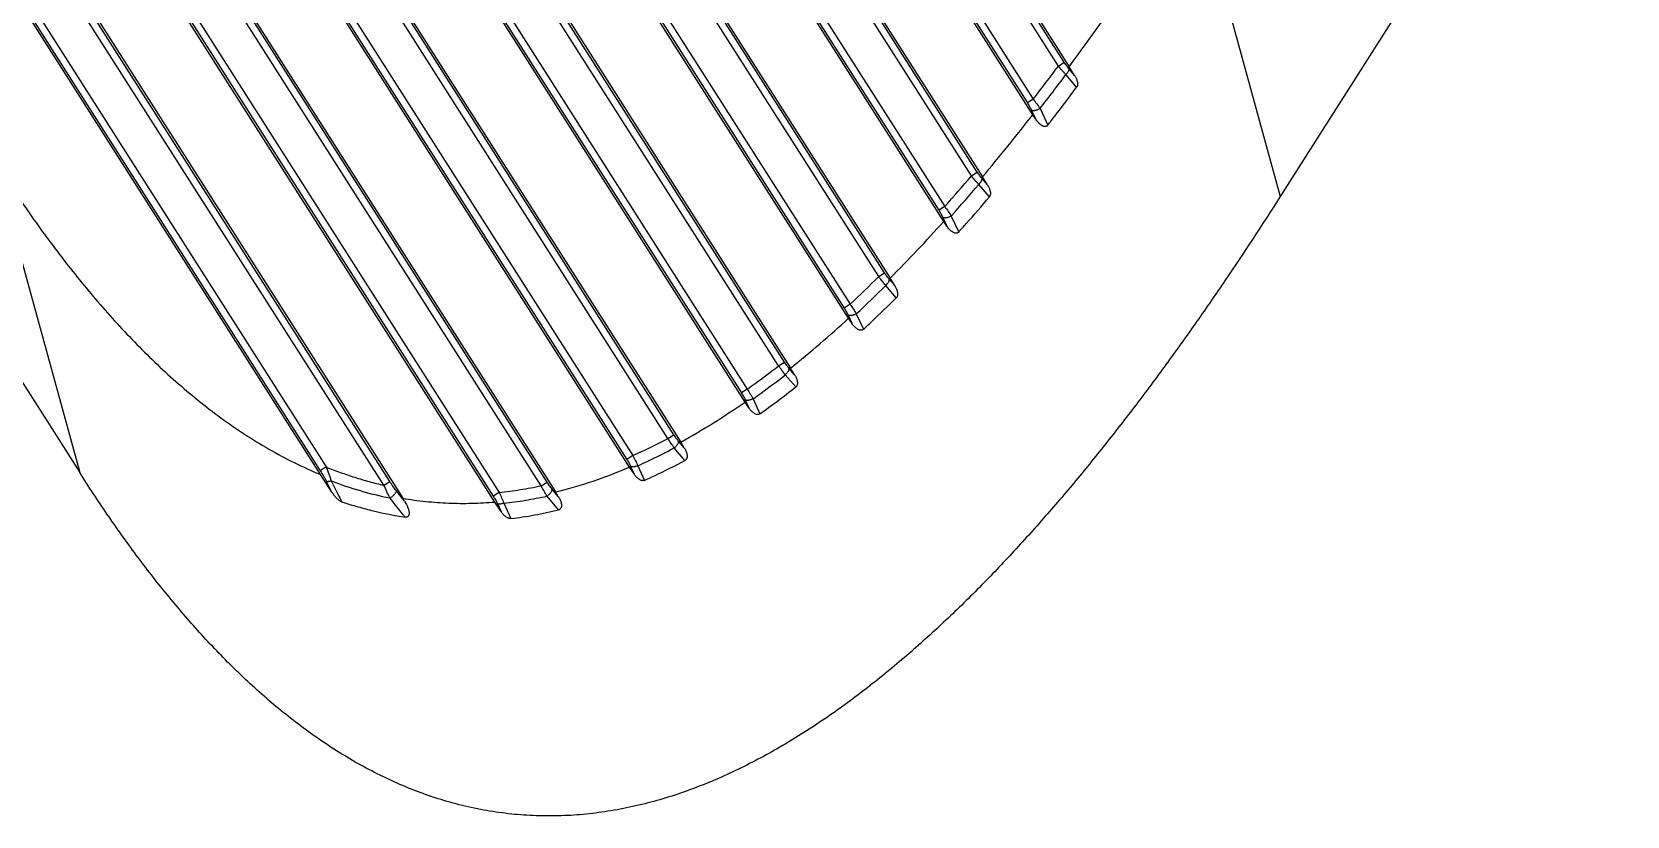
# Model space of a CAD drawing. Header units: millimetres. Extents: x 3299 to 14264, y 1863 to 5555.
# Drawn here: x 4610.6 to 4676.9, y 2593.9 to 2626.5 of the extents above; entities that cross this region are included whole.
import ezdxf

# ---------------------------------------------------------------- set-up
doc = ezdxf.new("R2010")
doc.units = ezdxf.units.MM

msp = doc.modelspace()

# ---------------------------------------------------------------- linework, layer by layer
at = {"color": 7, "linetype": 'Continuous'}
for p, q in [((4493.33354, 2795.38255), (4612.58933, 2608.18846)), ((4576.32529, 2681.42311), (4622.83188, 2608.42239)), ((4625.23831, 2607.66321), (4578.24807, 2681.42311)), ((4582.84658, 2681.42311), (4630.02515, 2607.36759)), ((4631.77398, 2607.64063), (4584.76936, 2681.42311)), ((4589.36787, 2681.42311), (4635.57506, 2608.89235)), ((4637.04285, 2609.60654), (4591.29065, 2681.42311)), ((4595.88916, 2681.42311), (4640.33714, 2611.65376)), ((4641.63988, 2612.62703), (4597.81194, 2681.42311)), ((4602.41045, 2681.42311), (4644.61202, 2615.17991)), ((4645.80287, 2616.32882), (4604.33323, 2681.42311)), ((4608.93174, 2681.42311), (4648.54671, 2619.24006)), ((4649.65525, 2620.51816), (4610.85452, 2681.42311)), ((4615.45303, 2681.42311), (4652.22623, 2623.70075)), ((4653.27094, 2625.07903), (4617.37581, 2681.42311)), ((4576.26502, 2680.9784), (4622.58748, 2608.26669)), ((4625.48271, 2607.8189), (4578.87497, 2680.9784)), ((4582.78631, 2680.9784), (4629.78076, 2607.21189)), ((4632.01838, 2607.79633), (4585.39626, 2680.9784)), ((4589.3076, 2680.9784), (4635.33067, 2608.73665)), ((4637.28725, 2609.76223), (4591.91755, 2680.9784)), ((4595.82889, 2680.9784), (4640.09274, 2611.49806)), ((4641.88427, 2612.78272), (4598.43884, 2680.9784)), ((4602.35018, 2680.9784), (4644.36763, 2615.02421)), ((4646.04726, 2616.48452), (4604.96013, 2680.9784)), ((4608.87146, 2680.9784), (4648.30231, 2619.08437)), ((4649.89965, 2620.67385), (4611.48142, 2680.9784)), ((4615.39275, 2680.9784), (4651.98183, 2623.54506)), ((4653.51534, 2625.23473), (4618.00271, 2680.9784)), ((4622.60009, 2608.10845), (4576.53057, 2680.42311)), ((4579.31694, 2680.42311), (4626.01592, 2607.12039)), ((4629.84895, 2606.96639), (4583.05186, 2680.42311)), ((4585.83823, 2680.42311), (4632.36983, 2607.38312)), ((4635.44558, 2608.41781), (4589.57315, 2680.42311)), ((4592.35952, 2680.42311), (4637.57065, 2609.45585)), ((4640.24468, 2611.12111), (4596.09444, 2680.42311)), ((4598.8808, 2680.42311), (4642.13353, 2612.52992)), ((4644.5487, 2614.60153), (4602.61573, 2680.42311)), ((4605.40209, 2680.42311), (4646.27621, 2616.2636)), ((4648.50674, 2618.62502), (4609.13702, 2680.42311)), ((4611.92338, 2680.42311), (4650.11507, 2620.47417)), ((4652.20538, 2623.0557), (4615.65831, 2680.42311)), ((4618.44467, 2680.42311), (4653.72102, 2625.05033)), ((4683.66255, 2652.89524), (4662.48932, 2619.65992)), ((4658.92107, 2632.6472), (4662.48932, 2619.65992)), ((4653.27094, 2625.07903), (4653.51534, 2625.23473)), ((4653.94426, 2624.69066), (4653.72102, 2625.05033)), ((4654.02918, 2624.19438), (4653.58114, 2624.7229)), ((4653.94426, 2624.69066), (4653.71456, 2624.96142)), ((4652.22623, 2623.70075), (4651.98183, 2623.54506)), ((4652.15275, 2623.23726), (4652.32655, 2622.87033)), ((4652.32655, 2622.87033), (4652.20539, 2623.05567)), ((4652.50678, 2623.30812), (4652.83008, 2622.62431)), ((4609.02108, 2621.17574), (4612.58933, 2608.18846)), ((4649.65525, 2620.51816), (4649.89965, 2620.67385)), ((4650.324, 2620.13775), (4650.09649, 2620.4046)), ((4650.324, 2620.13775), (4650.11507, 2620.47417)), ((4650.40039, 2619.6396), (4649.958, 2620.15889)), ((4648.54671, 2619.24006), (4648.30231, 2619.08437)), ((4648.46892, 2618.78302), (4648.63434, 2618.42969)), ((4648.63434, 2618.42969), (4648.50675, 2618.62501)), ((4648.81725, 2618.84619), (4649.12702, 2618.18307)), ((4645.80287, 2616.32882), (4646.04726, 2616.48452)), ((4646.53367, 2615.45265), (4646.09591, 2615.96417)), ((4646.46801, 2615.95499), (4646.24199, 2616.21893)), ((4646.46801, 2615.95499), (4646.27621, 2616.2636)), ((4644.61202, 2615.17991), (4644.36763, 2615.02421)), ((4644.52978, 2614.72949), (4644.68624, 2614.39079)), ((4644.68624, 2614.39079), (4644.54871, 2614.60152)), ((4644.86946, 2614.78296), (4645.16483, 2614.14191)), ((4641.63988, 2612.62703), (4641.88427, 2612.78272)), ((4642.30445, 2612.25516), (4642.07803, 2612.51904)), ((4642.30445, 2612.25516), (4642.13353, 2612.52992)), ((4642.35627, 2611.7444), (4641.91993, 2612.25288)), ((4640.33714, 2611.65376), (4640.09274, 2611.49806)), ((4640.39883, 2610.88469), (4640.24468, 2611.12111)), ((4640.25115, 2611.20885), (4640.39883, 2610.88469)), ((4640.57684, 2611.25013), (4640.85853, 2610.63029)), ((4637.04285, 2609.60654), (4637.28725, 2609.76223)), ((4637.74952, 2608.69554), (4637.30531, 2609.21474)), ((4637.71573, 2609.22289), (4637.48366, 2609.49471)), ((4637.71573, 2609.22289), (4637.57065, 2609.45585)), ((4635.57506, 2608.89235), (4635.33067, 2608.73665)), ((4635.48894, 2608.44734), (4635.63073, 2608.13344)), ((4635.79063, 2608.47436), (4636.06513, 2607.86657)), ((4622.83188, 2608.42239), (4622.58748, 2608.26669)), ((4623.07213, 2607.37914), (4622.60009, 2608.10845)), ((4625.23831, 2607.66321), (4625.48271, 2607.8189)), ((4631.77398, 2607.64063), (4632.01838, 2607.79633)), ((4635.63073, 2608.13344), (4635.44558, 2608.41781)), ((4626.09745, 2606.99007), (4626.01592, 2607.12039)), ((4630.02515, 2607.36759), (4629.78076, 2607.21189)), ((4632.49647, 2606.63919), (4632.0157, 2607.21223)), ((4632.48352, 2607.20089), (4632.22969, 2607.50556)), ((4632.48352, 2607.20089), (4632.36983, 2607.38312)), ((4630.10303, 2606.57532), (4629.84895, 2606.96639)), ((4629.95374, 2606.8995), (4630.10303, 2606.57532)), ((4630.21334, 2606.91519), (4630.50872, 2606.27791))]:
    msp.add_line(p, q, dxfattribs=at)
for centre, radius, start, end in [((4571.54244, 2685.94294), 101.90173, 322.3521983, 323.3246344), ((4571.82475, 2685.69175), 101.9868, 322.2886791, 323.286705), ((4591.81593, 2669.56478), 75.83507, 318.4244251, 319.7027049), ((4592.0838, 2669.29992), 75.92275, 318.3529252, 319.6653859), ((4607.67249, 2654.65931), 54.06619, 313.096416, 314.8500473), ((4607.835, 2654.46343), 54.2779, 313.0245685, 314.8220915), ((4466.6004, 2527.81459), 175.53894, 26.9529532, 27.1137285)]:
    msp.add_arc(centre, radius, start, end, dxfattribs=at)
for points, knots in [([(4653.72102, 2625.05033), (4654.05771, 2625.50471), (4654.72395, 2626.41876), (4655.37684, 2627.34239), (4655.70014, 2627.80639)], [0, 0, 0, 0, 0.49999971, 1, 1, 1, 1]), ([(4653.58114, 2624.7229), (4653.55511, 2624.74975), (4653.50272, 2624.8055), (4653.39792, 2624.92306), (4653.32127, 2625.01558), (4653.27094, 2625.07903)], [0, 0, 0, 0, 0.23743892, 0.48569749, 1, 1, 1, 1]), ([(4653.71456, 2624.96142), (4653.67909, 2625.00323), (4653.60984, 2625.09243), (4653.54648, 2625.18584), (4653.51534, 2625.23473)], [0, 0, 0, 0, 0.48611631, 1, 1, 1, 1]), ([(4653.58114, 2624.7229), (4653.60197, 2624.74234), (4653.63085, 2624.77293), (4653.66355, 2624.81651), (4653.68348, 2624.8483), (4653.69894, 2624.87918), (4653.70959, 2624.90856), (4653.7152, 2624.93585), (4653.71548, 2624.95335), (4653.71456, 2624.96142)], [0, 0, 0, 0, 0.30405078, 0.44699504, 0.58086775, 0.70391202, 0.81487896, 0.91339623, 1, 1, 1, 1]), ([(4653.94426, 2624.69066), (4653.95588, 2624.67194), (4653.97803, 2624.6338), (4654.00754, 2624.57459), (4654.03271, 2624.51338), (4654.05261, 2624.45022), (4654.06579, 2624.3853), (4654.06923, 2624.33001), (4654.06549, 2624.28599), (4654.05871, 2624.25349), (4654.04716, 2624.22233), (4654.03579, 2624.20321), (4654.02918, 2624.19438)], [0, 0, 0, 0, 0.12495207, 0.2499151, 0.37487773, 0.4998475, 0.6248167, 0.74976357, 0.81231319, 0.87486261, 0.93743992, 1, 1, 1, 1]), ([(4652.22623, 2623.70075), (4652.27727, 2623.63581), (4652.37388, 2623.50707), (4652.4645, 2623.37403), (4652.50678, 2623.30812)], [0, 0, 0, 0, 0.51335646, 1, 1, 1, 1]), ([(4652.83008, 2622.62431), (4652.92823, 2622.75024), (4653.33178, 2623.27064), (4653.73021, 2623.79501), (4654.02918, 2624.19437)], [0, 0, 0, 0, 0.24244702, 1, 1, 1, 1]), ([(4650.11507, 2620.47417), (4650.47174, 2620.89761), (4651.17642, 2621.75183), (4651.86491, 2622.61912), (4652.20538, 2623.0557)], [0, 0, 0, 0, 0.49999943, 1, 1, 1, 1]), ([(4651.98183, 2623.54506), (4652.01414, 2623.49434), (4652.07425, 2623.39339), (4652.12823, 2623.28902), (4652.15275, 2623.23726)], [0, 0, 0, 0, 0.51217417, 1, 1, 1, 1]), ([(4652.50678, 2623.30812), (4652.49083, 2623.29873), (4652.45807, 2623.28119), (4652.40744, 2623.25897), (4652.35649, 2623.24126), (4652.30694, 2623.22868), (4652.26048, 2623.22162), (4652.21859, 2623.22032), (4652.18264, 2623.2248), (4652.16152, 2623.23232), (4652.15275, 2623.23726)], [0, 0, 0, 0, 0.14905367, 0.29869452, 0.44460668, 0.58278085, 0.70960171, 0.8222187, 0.91896943, 1, 1, 1, 1]), ([(4652.83008, 2622.62431), (4652.82183, 2622.61372), (4652.80285, 2622.59427), (4652.76737, 2622.57405), (4652.72756, 2622.56509), (4652.687, 2622.56656), (4652.64766, 2622.57593), (4652.61023, 2622.59101), (4652.5748, 2622.61025), (4652.53013, 2622.64004), (4652.47863, 2622.68329), (4652.42278, 2622.74134), (4652.37202, 2622.80388), (4652.34123, 2622.84787), (4652.32655, 2622.87033)], [0, 0, 0, 0, 0.06255462, 0.12508685, 0.1875953, 0.25009986, 0.31260926, 0.37511624, 0.43762009, 0.50012377, 0.62506572, 0.7500316, 0.87501088, 1, 1, 1, 1]), ([(4609.02108, 2621.17574), (4609.44936, 2620.50346), (4610.11039, 2619.5066), (4611.03337, 2618.20654), (4611.74784, 2617.24757), (4612.48595, 2616.30666), (4613.24915, 2615.38596), (4614.03908, 2614.48803), (4614.85735, 2613.61582), (4615.70567, 2612.77269), (4616.8787, 2611.69291), (4618.11914, 2610.68738), (4619.43016, 2609.77947), (4620.44973, 2609.15353), (4621.505, 2608.58981), (4622.23161, 2608.26032), (4622.60009, 2608.10845)], [0, 0, 0, 0, 0.12499893, 0.18750364, 0.25000685, 0.31250968, 0.37501342, 0.43751698, 0.5000205, 0.5625241, 0.62502695, 0.74999925, 0.81250093, 0.87500123, 0.93750139, 1, 1, 1, 1]), ([(4649.958, 2620.15889), (4649.93258, 2620.18599), (4649.88141, 2620.24225), (4649.77907, 2620.36087), (4649.7043, 2620.45417), (4649.65525, 2620.51816)], [0, 0, 0, 0, 0.23718137, 0.48537046, 1, 1, 1, 1]), ([(4650.09649, 2620.4046), (4650.06144, 2620.44571), (4649.99296, 2620.53352), (4649.93039, 2620.62559), (4649.89965, 2620.67385)], [0, 0, 0, 0, 0.48559859, 1, 1, 1, 1]), ([(4649.958, 2620.15889), (4649.97966, 2620.17867), (4650.00968, 2620.20996), (4650.04366, 2620.25471), (4650.06442, 2620.2875), (4650.08049, 2620.31944), (4650.09154, 2620.34986), (4650.0973, 2620.37813), (4650.0975, 2620.39626), (4650.09649, 2620.4046)], [0, 0, 0, 0, 0.30294076, 0.44585549, 0.57991773, 0.7032261, 0.81446968, 0.91319907, 1, 1, 1, 1]), ([(4650.324, 2620.13775), (4650.33571, 2620.1189), (4650.35799, 2620.08049), (4650.38754, 2620.0208), (4650.41256, 2619.95904), (4650.43204, 2619.89528), (4650.4444, 2619.82974), (4650.44667, 2619.77398), (4650.4415, 2619.7298), (4650.43337, 2619.69736), (4650.42018, 2619.66659), (4650.4076, 2619.64805), (4650.40039, 2619.6396)], [0, 0, 0, 0, 0.12495518, 0.24992108, 0.37488416, 0.49985332, 0.62481963, 0.74975683, 0.81230961, 0.87486253, 0.93744006, 1, 1, 1, 1]), ([(4662.48932, 2619.65992), (4661.74461, 2618.49096), (4660.60442, 2616.75198), (4659.03107, 2614.46951), (4657.82232, 2612.77773), (4656.58248, 2611.1086), (4655.52127, 2609.73883), (4654.65393, 2608.65761), (4653.99387, 2607.85442), (4653.32383, 2607.05954), (4652.64329, 2606.27361), (4651.95181, 2605.49729), (4651.01463, 2604.47597), (4649.81303, 2603.22727), (4648.56755, 2602.02213), (4647.54222, 2601.08924), (4646.75806, 2600.40653), (4645.95797, 2599.74254), (4645.14133, 2599.09898), (4644.30735, 2598.47801), (4643.45541, 2597.88189), (4642.58482, 2597.31324), (4641.39877, 2596.5957), (4640.1729, 2595.945), (4638.90825, 2595.37681), (4637.94042, 2594.99601), (4636.95436, 2594.66512), (4635.9516, 2594.38871), (4634.93434, 2594.17134), (4633.90553, 2594.01726), (4632.86885, 2593.93015), (4631.82862, 2593.91282), (4630.78963, 2593.96694), (4629.75688, 2594.09286), (4628.73526, 2594.28955), (4627.72928, 2594.55472), (4626.74279, 2594.88495), (4625.7789, 2595.27608), (4624.83983, 2595.72344), (4623.62306, 2596.38824), (4622.1693, 2597.33586), (4620.53378, 2598.62261), (4619.00068, 2600.02927), (4617.56195, 2601.53173), (4616.43417, 2602.84805), (4615.57053, 2603.93232), (4614.94098, 2604.75974), (4614.32875, 2605.60006), (4613.53427, 2606.73596), (4612.96169, 2607.60396), (4612.58933, 2608.18846)], [0, 0, 0, 0, 0.06249772, 0.09374801, 0.12499794, 0.15624775, 0.18749791, 0.20312312, 0.21874855, 0.23437406, 0.24999942, 0.26562485, 0.28125056, 0.31250059, 0.34375076, 0.35937658, 0.37500261, 0.39062842, 0.40625462, 0.42188059, 0.43750684, 0.45313292, 0.4687592, 0.500005, 0.51563096, 0.53125683, 0.5468827, 0.5625084, 0.57813393, 0.59375936, 0.60938469, 0.62500993, 0.64063511, 0.65626025, 0.67188541, 0.68751065, 0.70313604, 0.71876152, 0.73438712, 0.75001293, 0.78125575, 0.81250135, 0.84374881, 0.87499743, 0.90624679, 0.92187263, 0.93749823, 0.95312426, 0.96875033, 1, 1, 1, 1]), ([(4648.30231, 2619.08437), (4648.33396, 2619.03469), (4648.39269, 2618.93591), (4648.4452, 2618.83367), (4648.46892, 2618.78302)], [0, 0, 0, 0, 0.51296122, 1, 1, 1, 1]), ([(4648.54671, 2619.24006), (4648.59613, 2619.17479), (4648.68945, 2619.04558), (4648.7767, 2618.91218), (4648.81725, 2618.84619)], [0, 0, 0, 0, 0.51386494, 1, 1, 1, 1]), ([(4649.12702, 2618.18307), (4649.23084, 2618.29875), (4649.66002, 2618.7801), (4650.08288, 2619.26709), (4650.40039, 2619.6396)], [0, 0, 0, 0, 0.24101514, 1, 1, 1, 1]), ([(4646.27621, 2616.2636), (4646.65815, 2616.64735), (4647.41137, 2617.42553), (4648.14471, 2618.22243), (4648.50674, 2618.62502)], [0, 0, 0, 0, 0.4999988, 1, 1, 1, 1]), ([(4648.81725, 2618.84619), (4648.80144, 2618.83717), (4648.76906, 2618.82041), (4648.71914, 2618.79935), (4648.66904, 2618.78282), (4648.62041, 2618.77136), (4648.57483, 2618.76532), (4648.53371, 2618.7649), (4648.49833, 2618.7701), (4648.47758, 2618.77797), (4648.46892, 2618.78302)], [0, 0, 0, 0, 0.14931837, 0.29869093, 0.44403056, 0.58156673, 0.70792458, 0.82047829, 0.91775374, 1, 1, 1, 1]), ([(4649.12702, 2618.18307), (4649.11831, 2618.17336), (4649.09856, 2618.15585), (4649.06292, 2618.13855), (4649.02396, 2618.13167), (4648.98464, 2618.13412), (4648.94655, 2618.14372), (4648.8982, 2618.16351), (4648.84241, 2618.19789), (4648.78232, 2618.24811), (4648.72791, 2618.30443), (4648.67852, 2618.36513), (4648.64859, 2618.40787), (4648.63434, 2618.42969)], [0, 0, 0, 0, 0.06253949, 0.12504737, 0.18756056, 0.25008833, 0.31261869, 0.37514039, 0.50004488, 0.6250098, 0.74999622, 0.87499405, 1, 1, 1, 1]), ([(4646.24199, 2616.21893), (4646.20734, 2616.2594), (4646.13952, 2616.34596), (4646.07765, 2616.43682), (4646.04726, 2616.48452)], [0, 0, 0, 0, 0.48510702, 1, 1, 1, 1]), ([(4646.09592, 2615.96417), (4646.04546, 2616.02054), (4645.94497, 2616.13996), (4645.85023, 2616.26394), (4645.80287, 2616.32882)], [0, 0, 0, 0, 0.48503378, 1, 1, 1, 1]), ([(4646.09592, 2615.96417), (4646.11873, 2615.98434), (4646.15037, 2616.01647), (4646.18621, 2616.0627), (4646.20817, 2616.09676), (4646.22519, 2616.13004), (4646.23688, 2616.16179), (4646.24294, 2616.1913), (4646.2431, 2616.21023), (4646.24199, 2616.21893)], [0, 0, 0, 0, 0.30168695, 0.44466401, 0.57902408, 0.70270823, 0.81427358, 0.91318427, 1, 1, 1, 1]), ([(4646.46801, 2615.95499), (4646.47988, 2615.93589), (4646.50244, 2615.89694), (4646.53221, 2615.83634), (4646.55719, 2615.77359), (4646.57626, 2615.70875), (4646.58768, 2615.6421), (4646.58842, 2615.58549), (4646.58134, 2615.54095), (4646.57136, 2615.50853), (4646.55591, 2615.47828), (4646.54167, 2615.46057), (4646.53367, 2615.45265)], [0, 0, 0, 0, 0.12495881, 0.24992734, 0.37489146, 0.49986023, 0.62482263, 0.74974483, 0.81230297, 0.87485763, 0.93743667, 1, 1, 1, 1]), ([(4644.61202, 2615.17991), (4644.6593, 2615.11395), (4644.74832, 2614.98364), (4644.83116, 2614.8493), (4644.86946, 2614.78296)], [0, 0, 0, 0, 0.51442477, 1, 1, 1, 1]), ([(4645.16483, 2614.14191), (4645.27581, 2614.24445), (4645.73789, 2614.67525), (4646.19221, 2615.11436), (4646.53367, 2615.45265)], [0, 0, 0, 0, 0.23916738, 1, 1, 1, 1]), ([(4642.13353, 2612.52992), (4642.5486, 2612.86014), (4643.36568, 2613.53712), (4644.15819, 2614.2426), (4644.5487, 2614.60153)], [0, 0, 0, 0, 0.49999724, 1, 1, 1, 1]), ([(4644.36763, 2615.02421), (4644.3986, 2614.97559), (4644.45591, 2614.87905), (4644.5069, 2614.779), (4644.52978, 2614.72949)], [0, 0, 0, 0, 0.51386944, 1, 1, 1, 1]), ([(4644.86946, 2614.78296), (4644.85388, 2614.77448), (4644.82208, 2614.75881), (4644.77322, 2614.73933), (4644.7244, 2614.72436), (4644.67714, 2614.71433), (4644.63289, 2614.70955), (4644.59294, 2614.71017), (4644.55846, 2614.71616), (4644.53827, 2614.72437), (4644.52978, 2614.72949)], [0, 0, 0, 0, 0.14973923, 0.29882669, 0.44347138, 0.58021014, 0.70597536, 0.81842423, 0.91631196, 1, 1, 1, 1]), ([(4645.16483, 2614.14191), (4645.15559, 2614.13337), (4645.13499, 2614.11838), (4645.09934, 2614.10471), (4645.06149, 2614.10042), (4645.03, 2614.1036), (4645.00545, 2614.10925), (4644.9814, 2614.11673), (4644.95236, 2614.129), (4644.91928, 2614.14728), (4644.87745, 2614.17528), (4644.82909, 2614.21571), (4644.77656, 2614.26998), (4644.72886, 2614.32851), (4644.69999, 2614.36974), (4644.68624, 2614.39079)], [0, 0, 0, 0, 0.06253885, 0.12507486, 0.18759819, 0.25011764, 0.2814019, 0.31267704, 0.37519071, 0.43769887, 0.50019816, 0.62513172, 0.75007943, 0.87503753, 1, 1, 1, 1]), ([(4640.33714, 2611.65376), (4640.44753, 2611.73237), (4640.88721, 2612.04945), (4641.31958, 2612.37664), (4641.63988, 2612.62703)], [0, 0, 0, 0, 0.25000713, 1, 1, 1, 1]), ([(4641.91993, 2612.25289), (4641.87152, 2612.31089), (4641.77528, 2612.43355), (4641.68494, 2612.56059), (4641.63988, 2612.62703)], [0, 0, 0, 0, 0.48481318, 1, 1, 1, 1]), ([(4642.07803, 2612.51904), (4642.04357, 2612.55919), (4641.97605, 2612.64509), (4641.91448, 2612.7353), (4641.88427, 2612.78272)], [0, 0, 0, 0, 0.48481089, 1, 1, 1, 1]), ([(4641.91993, 2612.25289), (4641.94442, 2612.27348), (4641.97845, 2612.30662), (4642.01712, 2612.35467), (4642.04098, 2612.39037), (4642.05953, 2612.42537), (4642.07231, 2612.45883), (4642.07899, 2612.48994), (4642.07921, 2612.50991), (4642.07803, 2612.51904)], [0, 0, 0, 0, 0.30029029, 0.44352531, 0.57842469, 0.70267367, 0.81461056, 0.91354951, 1, 1, 1, 1]), ([(4640.57684, 2611.25013), (4640.69068, 2611.33108), (4641.14408, 2611.65761), (4641.58981, 2611.99477), (4641.91993, 2612.25288)], [0, 0, 0, 0, 0.25000741, 1, 1, 1, 1]), ([(4640.85853, 2610.63029), (4641.10496, 2610.80398), (4641.60891, 2611.16914), (4642.10363, 2611.54672), (4642.35627, 2611.7444)], [0, 0, 0, 0, 0.48449477, 1, 1, 1, 1]), ([(4642.30445, 2612.25516), (4642.31664, 2612.23557), (4642.33977, 2612.19558), (4642.37013, 2612.13329), (4642.39534, 2612.06872), (4642.41412, 2612.00194), (4642.42446, 2611.9333), (4642.42319, 2611.87513), (4642.4134, 2611.82986), (4642.40071, 2611.7974), (4642.38196, 2611.76795), (4642.36537, 2611.75152), (4642.35627, 2611.7444)], [0, 0, 0, 0, 0.12496269, 0.24993419, 0.37489804, 0.49986427, 0.62481866, 0.74971498, 0.81228093, 0.87484222, 0.93742872, 1, 1, 1, 1]), ([(4637.57065, 2609.45585), (4638.03107, 2609.70854), (4638.93704, 2610.24141), (4639.81352, 2610.82119), (4640.24468, 2611.12111)], [0, 0, 0, 0, 0.49999355, 1, 1, 1, 1]), ([(4640.09274, 2611.49806), (4640.12317, 2611.45031), (4640.1793, 2611.35564), (4640.22903, 2611.25741), (4640.25115, 2611.20885)], [0, 0, 0, 0, 0.5147966, 1, 1, 1, 1]), ([(4640.57684, 2611.25013), (4640.56165, 2611.24245), (4640.53082, 2611.22835), (4640.4837, 2611.2111), (4640.43692, 2611.19821), (4640.39183, 2611.19002), (4640.34968, 2611.18678), (4640.3116, 2611.18855), (4640.27864, 2611.19533), (4640.25933, 2611.20373), (4640.25115, 2611.20885)], [0, 0, 0, 0, 0.15043307, 0.29930843, 0.44311449, 0.57885914, 0.70385091, 0.81609774, 0.91467459, 1, 1, 1, 1]), ([(4640.33714, 2611.65376), (4640.3815, 2611.58645), (4640.46471, 2611.45381), (4640.54156, 2611.31736), (4640.57684, 2611.25013)], [0, 0, 0, 0, 0.51497464, 1, 1, 1, 1]), ([(4640.85853, 2610.63029), (4640.8487, 2610.62335), (4640.82728, 2610.61176), (4640.79199, 2610.60273), (4640.75564, 2610.60173), (4640.70796, 2610.60932), (4640.6515, 2610.63171), (4640.59049, 2610.67055), (4640.53524, 2610.71715), (4640.48511, 2610.76913), (4640.43954, 2610.82512), (4640.41196, 2610.86455), (4640.39883, 2610.88469)], [0, 0, 0, 0, 0.06257219, 0.1251508, 0.18770441, 0.25026147, 0.37511945, 0.50006746, 0.62504041, 0.75002093, 0.87501094, 1, 1, 1, 1]), ([(4637.48366, 2609.49471), (4637.4488, 2609.53556), (4637.38036, 2609.6227), (4637.31787, 2609.71417), (4637.28725, 2609.76223)], [0, 0, 0, 0, 0.48517219, 1, 1, 1, 1]), ([(4635.57506, 2608.89235), (4635.69942, 2608.94754), (4636.19478, 2609.17283), (4636.6821, 2609.41571), (4637.04285, 2609.60654)], [0, 0, 0, 0, 0.25001776, 1, 1, 1, 1]), ([(4635.79063, 2608.47436), (4635.91899, 2608.53154), (4636.43027, 2608.76502), (4636.93313, 2609.01684), (4637.30531, 2609.21474)], [0, 0, 0, 0, 0.25001814, 1, 1, 1, 1]), ([(4637.30531, 2609.21474), (4637.25957, 2609.27576), (4637.16902, 2609.40441), (4637.0847, 2609.5372), (4637.04285, 2609.60654)], [0, 0, 0, 0, 0.48492784, 1, 1, 1, 1]), ([(4637.30531, 2609.21474), (4637.31888, 2609.22527), (4637.34509, 2609.24733), (4637.38121, 2609.28294), (4637.41324, 2609.32016), (4637.44023, 2609.35791), (4637.46142, 2609.3951), (4637.47624, 2609.43071), (4637.48424, 2609.46378), (4637.48485, 2609.48504), (4637.48366, 2609.49471)], [0, 0, 0, 0, 0.15017337, 0.29900782, 0.44291566, 0.57882966, 0.70398279, 0.81631617, 0.91485569, 1, 1, 1, 1]), ([(4637.71573, 2609.22289), (4637.72856, 2609.2023), (4637.75287, 2609.16025), (4637.78466, 2609.09469), (4637.81081, 2609.02665), (4637.8298, 2608.95624), (4637.83759, 2608.89578), (4637.83675, 2608.84716), (4637.83172, 2608.81098), (4637.82125, 2608.7759), (4637.80429, 2608.74334), (4637.78034, 2608.71543), (4637.76022, 2608.7013), (4637.74952, 2608.69554)], [0, 0, 0, 0, 0.12496178, 0.24992441, 0.37487682, 0.49982087, 0.624738, 0.68725804, 0.7497913, 0.81233655, 0.87487786, 0.93744495, 1, 1, 1, 1]), ([(4635.33067, 2608.73665), (4635.36112, 2608.68885), (4635.41732, 2608.5942), (4635.46699, 2608.49593), (4635.48894, 2608.44734)], [0, 0, 0, 0, 0.51525742, 1, 1, 1, 1]), ([(4635.79063, 2608.47436), (4635.76208, 2608.4615), (4635.71845, 2608.44552), (4635.65976, 2608.43173), (4635.61827, 2608.42579), (4635.57962, 2608.42422), (4635.54471, 2608.42706), (4635.51438, 2608.43427), (4635.49658, 2608.44246), (4635.48894, 2608.44734)], [0, 0, 0, 0, 0.30051991, 0.44350036, 0.5780802, 0.70207626, 0.81394105, 0.9130698, 1, 1, 1, 1]), ([(4635.57506, 2608.89235), (4635.6154, 2608.82234), (4635.69072, 2608.68473), (4635.75945, 2608.54368), (4635.79063, 2608.47436)], [0, 0, 0, 0, 0.51526501, 1, 1, 1, 1]), ([(4636.06513, 2607.86657), (4636.20274, 2607.92786), (4636.77199, 2608.18801), (4637.33112, 2608.47021), (4637.74952, 2608.69554)], [0, 0, 0, 0, 0.24069481, 1, 1, 1, 1]), ([(4622.58748, 2608.26669), (4622.63458, 2608.19277), (4622.70307, 2608.08122), (4622.78873, 2607.93083), (4622.82901, 2607.85548), (4622.84825, 2607.8179)], [0, 0, 0, 0, 0.50644155, 0.75606396, 1, 1, 1, 1]), ([(4622.83188, 2608.42239), (4622.87184, 2608.32576), (4622.94699, 2608.13454), (4623.01398, 2607.94023), (4623.04385, 2607.8439)], [0, 0, 0, 0, 0.50901951, 1, 1, 1, 1]), ([(4622.83188, 2608.42239), (4623.02704, 2608.34352), (4623.42036, 2608.19311), (4624.01862, 2607.99054), (4624.62455, 2607.81218), (4625.03309, 2607.71), (4625.23831, 2607.66321)], [0, 0, 0, 0, 0.25000161, 0.50000185, 0.75000113, 1, 1, 1, 1]), ([(4623.04385, 2607.8439), (4623.02385, 2607.83652), (4622.99426, 2607.82693), (4622.95533, 2607.81773), (4622.92894, 2607.81318), (4622.9048, 2607.81082), (4622.88322, 2607.81069), (4622.86449, 2607.81278), (4622.85321, 2607.81588), (4622.84825, 2607.8179)], [0, 0, 0, 0, 0.31876193, 0.4641153, 0.59788343, 0.71888212, 0.82632826, 0.91989255, 1, 1, 1, 1]), ([(4623.04385, 2607.8439), (4623.44073, 2607.69374), (4624.24615, 2607.42328), (4625.07081, 2607.21835), (4625.48648, 2607.13311)], [0, 0, 0, 0, 0.50000562, 1, 1, 1, 1]), ([(4623.04385, 2607.8439), (4623.08156, 2607.77099), (4623.23183, 2607.47994), (4623.3813, 2607.18849), (4623.49288, 2606.96985)], [0, 0, 0, 0, 0.25060882, 1, 1, 1, 1]), ([(4625.75878, 2607.42574), (4625.7104, 2607.48817), (4625.61547, 2607.61727), (4625.52633, 2607.75043), (4625.48271, 2607.8189)], [0, 0, 0, 0, 0.4931023, 1, 1, 1, 1]), ([(4632.22969, 2607.50556), (4632.19231, 2607.55046), (4632.1189, 2607.64535), (4632.0514, 2607.7445), (4632.01838, 2607.79633)], [0, 0, 0, 0, 0.48737483, 1, 1, 1, 1]), ([(4632.36983, 2607.38312), (4632.89573, 2607.51131), (4633.93627, 2607.81592), (4634.94781, 2608.20505), (4635.44558, 2608.41781)], [0, 0, 0, 0, 0.49998574, 1, 1, 1, 1]), ([(4636.06513, 2607.86657), (4636.05471, 2607.86192), (4636.03272, 2607.85503), (4635.99841, 2607.852), (4635.96418, 2607.85532), (4635.91986, 2607.86656), (4635.86768, 2607.89052), (4635.81093, 2607.92896), (4635.75928, 2607.97396), (4635.7122, 2608.02365), (4635.66925, 2608.07692), (4635.64316, 2608.11434), (4635.63073, 2608.13344)], [0, 0, 0, 0, 0.06256012, 0.12513611, 0.18768949, 0.25024937, 0.37515611, 0.50011594, 0.62508709, 0.75005617, 0.87503234, 1, 1, 1, 1]), ([(4623.49288, 2606.96985), (4623.48108, 2606.97373), (4623.458, 2606.98312), (4623.41408, 2607.00645), (4623.36287, 2607.0419), (4623.30622, 2607.09041), (4623.25345, 2607.14308), (4623.20397, 2607.19883), (4623.14184, 2607.27636), (4623.09909, 2607.33749), (4623.07211, 2607.37917)], [0, 0, 0, 0, 0.06252616, 0.12506521, 0.25004581, 0.37504706, 0.50005245, 0.62505657, 0.75005701, 1, 1, 1, 1]), ([(4625.48648, 2607.13311), (4625.44172, 2607.21773), (4625.35503, 2607.39267), (4625.27632, 2607.57133), (4625.23831, 2607.66321)], [0, 0, 0, 0, 0.49052075, 1, 1, 1, 1]), ([(4625.48648, 2607.13311), (4625.5037, 2607.14337), (4625.53783, 2607.16553), (4625.58674, 2607.20218), (4625.63267, 2607.24162), (4625.6737, 2607.28216), (4625.70811, 2607.32209), (4625.73113, 2607.35486), (4625.74476, 2607.37958), (4625.75208, 2607.3961), (4625.75689, 2607.41131), (4625.75851, 2607.42114), (4625.75878, 2607.42574)], [0, 0, 0, 0, 0.14691667, 0.29811622, 0.44784374, 0.5904281, 0.72061793, 0.83395746, 0.88328375, 0.92738589, 0.96622717, 1, 1, 1, 1]), ([(4626.1099, 2606.34031), (4626.0579, 2606.40611), (4625.84961, 2606.66999), (4625.64195, 2606.93437), (4625.48648, 2607.13311)], [0, 0, 0, 0, 0.24945819, 1, 1, 1, 1]), ([(4626.09745, 2606.99007), (4626.06921, 2607.02629), (4625.95617, 2607.1714), (4625.84333, 2607.31666), (4625.75878, 2607.42574)], [0, 0, 0, 0, 0.24969741, 1, 1, 1, 1]), ([(4626.01592, 2607.12039), (4626.33192, 2607.06697), (4626.9675, 2606.98019), (4627.92711, 2606.91135), (4628.88915, 2606.90381), (4629.52963, 2606.93903), (4629.84895, 2606.96639)], [0, 0, 0, 0, 0.24999952, 0.49999867, 0.74999889, 1, 1, 1, 1]), ([(4629.78076, 2607.21189), (4629.81362, 2607.16031), (4629.8603, 2607.08239), (4629.91646, 2606.97734), (4629.94188, 2606.92524), (4629.95374, 2606.8995)], [0, 0, 0, 0, 0.51347193, 0.76206024, 1, 1, 1, 1]), ([(4630.02515, 2607.36759), (4630.31881, 2607.39684), (4630.90457, 2607.47213), (4631.48529, 2607.57942), (4631.77398, 2607.64063)], [0, 0, 0, 0, 0.49999655, 1, 1, 1, 1]), ([(4630.02515, 2607.36759), (4630.06089, 2607.29153), (4630.1116, 2607.17765), (4630.17268, 2607.02611), (4630.20038, 2606.95173), (4630.21334, 2606.91519)], [0, 0, 0, 0, 0.51432306, 0.7626652, 1, 1, 1, 1]), ([(4630.21334, 2606.91519), (4630.51613, 2606.94797), (4631.11995, 2607.0308), (4631.7183, 2607.14657), (4632.0157, 2607.21223)], [0, 0, 0, 0, 0.49999621, 1, 1, 1, 1]), ([(4632.0157, 2607.21223), (4631.97287, 2607.27949), (4631.88887, 2607.42045), (4631.8118, 2607.56531), (4631.77398, 2607.64063)], [0, 0, 0, 0, 0.4861245, 1, 1, 1, 1]), ([(4632.0157, 2607.21223), (4632.03103, 2607.22272), (4632.0609, 2607.24505), (4632.1026, 2607.2817), (4632.1403, 2607.32066), (4632.17272, 2607.36058), (4632.19877, 2607.40009), (4632.21759, 2607.43792), (4632.2286, 2607.47283), (4632.23055, 2607.49541), (4632.22969, 2607.50556)], [0, 0, 0, 0, 0.14857427, 0.29786783, 0.44356871, 0.58166774, 0.70854912, 0.82136486, 0.9184619, 1, 1, 1, 1]), ([(4632.48351, 2607.20089), (4632.49772, 2607.17812), (4632.52471, 2607.13165), (4632.56014, 2607.05925), (4632.58937, 2606.98411), (4632.60701, 2606.91917), (4632.61533, 2606.86607), (4632.61796, 2606.82582), (4632.61602, 2606.78548), (4632.60815, 2606.74578), (4632.59265, 2606.70824), (4632.56809, 2606.67566), (4632.53507, 2606.65162), (4632.50952, 2606.64233), (4632.49647, 2606.63919)], [0, 0, 0, 0, 0.12499982, 0.24999214, 0.37497288, 0.49993152, 0.56244205, 0.62495344, 0.68746991, 0.74999336, 0.81250739, 0.87499493, 0.9374761, 1, 1, 1, 1]), ([(4623.49288, 2606.96985), (4623.71063, 2606.89827), (4624.14573, 2606.76491), (4625.01465, 2606.53731), (4625.67188, 2606.40769), (4626.1099, 2606.34031)], [0, 0, 0, 0, 0.2552208, 0.50653426, 1, 1, 1, 1]), ([(4626.09744, 2606.99008), (4626.1153, 2606.96153), (4626.14964, 2606.90352), (4626.19614, 2606.81374), (4626.22969, 2606.73639), (4626.25222, 2606.67288), (4626.26648, 2606.62438), (4626.27742, 2606.57501), (4626.28394, 2606.52484), (4626.28424, 2606.48256), (4626.27985, 2606.44911), (4626.27365, 2606.42453), (4626.26389, 2606.40109), (4626.24993, 2606.3798), (4626.23161, 2606.36204), (4626.20969, 2606.34898), (4626.18553, 2606.34093), (4626.15205, 2606.33607), (4626.12654, 2606.33775), (4626.1099, 2606.34031)], [0, 0, 0, 0, 0.1249925, 0.24997365, 0.37493849, 0.43742954, 0.49991721, 0.56239992, 0.62487413, 0.68732997, 0.71858612, 0.74984399, 0.78111432, 0.81238705, 0.84365582, 0.8749406, 0.90623446, 0.93751994, 1, 1, 1, 1]), ([(4630.21334, 2606.91519), (4630.18797, 2606.90553), (4630.14977, 2606.8936), (4630.09894, 2606.88373), (4630.06358, 2606.87983), (4630.03084, 2606.87934), (4630.00132, 2606.88228), (4629.97558, 2606.88862), (4629.96036, 2606.89547), (4629.95374, 2606.8995)], [0, 0, 0, 0, 0.30473238, 0.44738802, 0.58082958, 0.70348832, 0.81427641, 0.91292455, 1, 1, 1, 1]), ([(4630.50872, 2606.27791), (4630.49786, 2606.27658), (4630.47582, 2606.27614), (4630.44323, 2606.28102), (4630.41165, 2606.2903), (4630.37123, 2606.30722), (4630.32389, 2606.33505), (4630.27195, 2606.37532), (4630.22423, 2606.42048), (4630.18029, 2606.46928), (4630.1398, 2606.52096), (4630.11494, 2606.55698), (4630.10303, 2606.57532)], [0, 0, 0, 0, 0.06254165, 0.12510339, 0.18763859, 0.25017598, 0.37512628, 0.50009995, 0.62507813, 0.75005321, 0.87503062, 1, 1, 1, 1]), ([(4630.50872, 2606.27791), (4630.83745, 2606.31806), (4631.50392, 2606.41946), (4632.16344, 2606.559), (4632.49647, 2606.63919)], [0, 0, 0, 0, 0.49155704, 1, 1, 1, 1])]:
    msp.add_open_spline(points, degree=3, knots=knots, dxfattribs=at)

doc.saveas('drawing.dxf')
